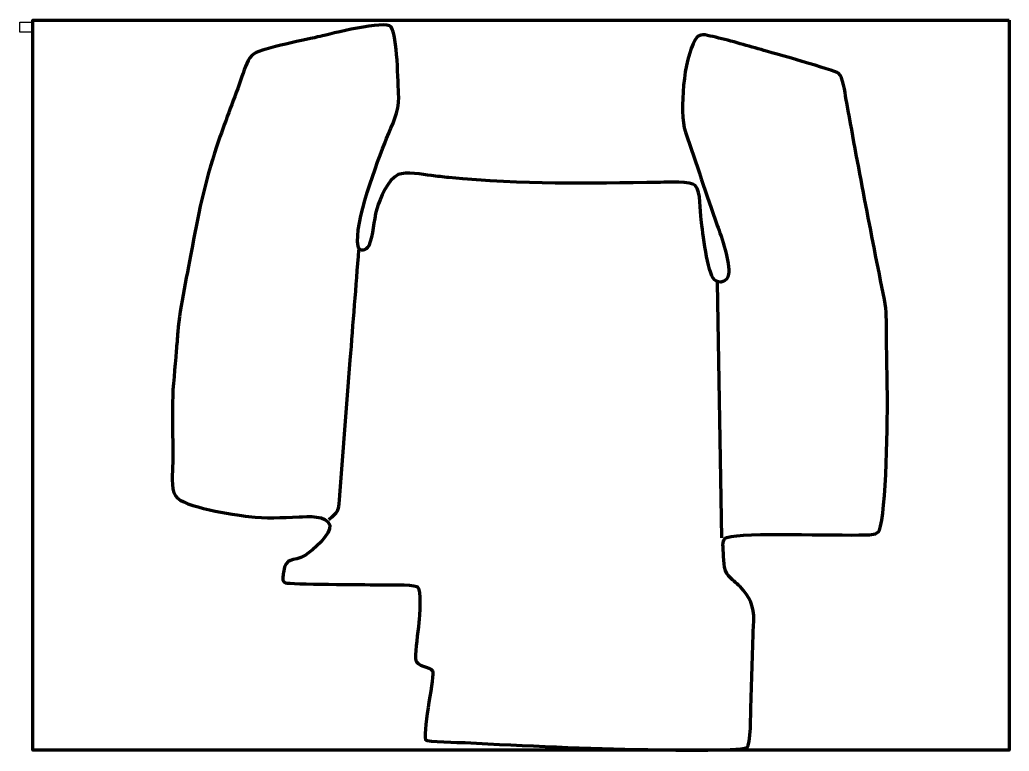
# Model space of a CAD drawing. Header units: millimetres. Extents: x -655 to 438, y -46 to 1047.
# Drawn here: x -655 to 25, y 90 to 593 of the extents above; entities that cross this region are included whole.
import ezdxf

# ---------------------------------------------------------------- set-up
doc = ezdxf.new("R2010")
doc.units = ezdxf.units.MM
doc.header["$MEASUREMENT"] = 0
doc.header["$XCLIPFRAME"] = 0
doc.layers.add('layer 1', color=7, linetype='Continuous', plot=False)
doc.layers.add('layer 2', color=7, linetype='Continuous')
doc.layers.add('layer 3', color=7, linetype='Continuous')
picture_1 = doc.add_image_def('image17.jpg', size_in_pixel=(48348, 36144))

msp = doc.modelspace()

# ---------------------------------------------------------------- linework, layer by layer
at = {"layer": 'layer 1', "color": 163, "lineweight": 158}
msp.add_open_spline([(25.46, 592.48), (25.46, 592.48), (-646.05, 592.48), (-646.05, 592.48), (-646.05, 592.48), (-646.05, 592.48), (-646.05, 90.48), (-646.05, 90.48), (-646.05, 90.48), (-646.05, 90.48), (25.46, 90.48), (25.46, 90.48), (25.46, 90.48), (25.46, 90.48), (25.46, 592.48), (25.46, 592.48)], degree=3, knots=[0, 0, 0, 0, 0.2, 0.2, 0.2, 0.2, 0.4, 0.4, 0.4, 0.4, 0.6, 0.6, 0.6, 0.6, 1, 1, 1, 1], dxfattribs=at)
at = {"layer": 'layer 2', "color": 240, "lineweight": 158}
msp.add_open_spline([(-359.87, 484.3), (-307.94, 479.18), (-265.67, 480.44), (-214.3, 481.04), (-214.3, 481.04), (-209.93, 481.1), (-193.06, 481.81), (-190.46, 478.95), (-190.46, 478.95), (-186.46, 473.88), (-187.24, 461.97), (-186.33, 455.2), (-186.33, 455.2), (-185.3, 447.25), (-182.27, 418.6), (-177.21, 414.03), (-177.21, 414.03), (-173.78, 410.92), (-168.37, 412.46), (-167.49, 417.81), (-167.49, 417.81), (-166.22, 425.46), (-172.56, 443.58), (-175.3, 451.39), (-175.3, 451.39), (-182.62, 472.76), (-189.95, 494.12), (-197.27, 515.48), (-197.27, 515.48), (-201.5, 530.87), (-198.53, 565.49), (-190.52, 579.14), (-190.52, 579.14), (-187.52, 584.24), (-183.39, 582.35), (-178.32, 581.25), (-178.32, 581.25), (-167.59, 578.87), (-155.77, 575.31), (-145.14, 572.3), (-145.14, 572.3), (-137.88, 570.25), (-94.68, 558.16), (-91.87, 556.04), (-91.87, 556.04), (-88.88, 553.8), (-87.45, 542.55), (-86.81, 538.95), (-86.81, 538.95), (-78.52, 492.74), (-69.71, 446.6), (-60.39, 400.58), (-60.39, 400.58), (-58.72, 392.33), (-59.11, 385.53), (-59, 377.25), (-59, 377.25), (-58.79, 364.9), (-58.59, 352.56), (-58.38, 340.22), (-58.38, 340.22), (-58.04, 319.61), (-58.98, 253.47), (-63.84, 241.9), (-63.84, 241.9), (-65.33, 238.36), (-69.94, 238.8), (-73.37, 238.67), (-73.37, 238.67), (-95.62, 237.82), (-156.25, 240.69), (-168.71, 236.82), (-168.71, 236.82), (-172.29, 235.7), (-171.34, 231.07), (-171.18, 227.96), (-171.18, 227.96), (-170.92, 223), (-171.25, 214.18), (-167.61, 210.32), (-167.61, 210.32), (-165.35, 207.92), (-162.22, 205.59), (-159.68, 202.99), (-159.68, 202.99), (-152.69, 195.82), (-149.99, 189.49), (-150.2, 179.45), (-150.2, 179.45), (-151.15, 160.09), (-151.47, 140.41), (-152.19, 121), (-152.19, 121), (-152.29, 116.94), (-152.12, 93.68), (-154.87, 92.3), (-154.87, 92.3), (-160.78, 89.81), (-212.69, 90.69), (-223.05, 90.89), (-223.05, 90.89), (-265.15, 91.75), (-306.72, 93.42), (-348.75, 95.71), (-348.75, 95.71), (-352.29, 95.9), (-374.98, 96.2), (-376.08, 97.56), (-376.08, 97.56), (-377.72, 106.24), (-369.42, 142.24), (-371.2, 145.17), (-371.2, 145.17), (-373.09, 148.29), (-382.44, 147.74), (-382.83, 153.25), (-382.83, 153.25), (-383.16, 160.26), (-381.21, 170.75), (-380.56, 178.3), (-380.56, 178.3), (-380.2, 182.43), (-378.34, 201.18), (-382.06, 203.11), (-382.06, 203.11), (-385.33, 204.8), (-403.9, 204.18), (-409.26, 204.28), (-409.26, 204.28), (-417.15, 204.42), (-469.29, 204.65), (-472.36, 205.61), (-472.36, 205.61), (-475.06, 206.47), (-473.97, 210.63), (-473.65, 212.66), (-473.65, 212.66), (-471.81, 224.52), (-467.87, 219.15), (-458.44, 224.61), (-458.44, 224.61), (-453.91, 227.98), (-440.26, 239.11), (-441.86, 245.24), (-441.86, 245.24), (-443.76, 252.51), (-457.17, 251.11), (-462.96, 250.95), (-462.96, 250.95), (-475.06, 250.6), (-485.53, 249.79), (-497.71, 251.23), (-497.71, 251.23), (-507.73, 252.56), (-542.76, 257.44), (-548.02, 265.42), (-548.02, 265.42), (-551.34, 270.43), (-549.9, 282), (-549.8, 288.03), (-549.8, 288.03), (-549.77, 301.93), (-550.07, 315.91), (-549.97, 329.77), (-549.97, 329.77), (-549.88, 340.84), (-548.22, 353.75), (-547.38, 365), (-547.38, 365), (-547.04, 369.43), (-546.71, 373.87), (-546.37, 378.31), (-546.37, 378.31), (-545.09, 395.38), (-539.43, 419.79), (-536.31, 437.35), (-536.31, 437.35), (-532.16, 460.76), (-526.28, 487.15), (-518.32, 509.64), (-518.32, 509.64), (-513.14, 524.3), (-507.38, 539.27), (-502.2, 553.93), (-502.2, 553.93), (-500.15, 559.7), (-498.49, 566.66), (-493.68, 569.71), (-493.68, 569.71), (-488.35, 573.09), (-456.23, 579.62), (-448.48, 581.43), (-448.48, 581.43), (-441.51, 583.07), (-403.66, 592.84), (-399.66, 587.97), (-399.66, 587.97), (-395.02, 581.53), (-395.13, 549.59), (-394.43, 539.74), (-394.43, 539.74), (-394.07, 529.27), (-398.9, 520.71), (-402.74, 511.28), (-402.74, 511.28), (-409.14, 495.25), (-425.25, 452.94), (-422.39, 437.11), (-422.39, 437.11), (-421.14, 432.36), (-416.9, 434.27), (-415.07, 437.44), (-415.07, 437.44), (-411.77, 445.12), (-411.96, 454.26), (-409.43, 462.74), (-409.43, 462.74), (-407.26, 470.04), (-401.97, 483.06), (-394.72, 486.36), (-394.72, 486.36), (-389.31, 488.49), (-378.11, 486.43), (-372.04, 485.71), (-372.04, 485.71), (-367.98, 485.24), (-363.94, 484.74), (-359.87, 484.3)], degree=3, knots=[0, 0, 0, 0, 0.017241, 0.017241, 0.017241, 0.017241, 0.034483, 0.034483, 0.034483, 0.034483, 0.051724, 0.051724, 0.051724, 0.051724, 0.068966, 0.068966, 0.068966, 0.068966, 0.086207, 0.086207, 0.086207, 0.086207, 0.103448, 0.103448, 0.103448, 0.103448, 0.12069, 0.12069, 0.12069, 0.12069, 0.137931, 0.137931, 0.137931, 0.137931, 0.155172, 0.155172, 0.155172, 0.155172, 0.172414, 0.172414, 0.172414, 0.172414, 0.189655, 0.189655, 0.189655, 0.189655, 0.206897, 0.206897, 0.206897, 0.206897, 0.224138, 0.224138, 0.224138, 0.224138, 0.241379, 0.241379, 0.241379, 0.241379, 0.258621, 0.258621, 0.258621, 0.258621, 0.275862, 0.275862, 0.275862, 0.275862, 0.293103, 0.293103, 0.293103, 0.293103, 0.310345, 0.310345, 0.310345, 0.310345, 0.327586, 0.327586, 0.327586, 0.327586, 0.344828, 0.344828, 0.344828, 0.344828, 0.362069, 0.362069, 0.362069, 0.362069, 0.37931, 0.37931, 0.37931, 0.37931, 0.396552, 0.396552, 0.396552, 0.396552, 0.413793, 0.413793, 0.413793, 0.413793, 0.431034, 0.431034, 0.431034, 0.431034, 0.448276, 0.448276, 0.448276, 0.448276, 0.465517, 0.465517, 0.465517, 0.465517, 0.482759, 0.482759, 0.482759, 0.482759, 0.5, 0.5, 0.5, 0.5, 0.517241, 0.517241, 0.517241, 0.517241, 0.534483, 0.534483, 0.534483, 0.534483, 0.551724, 0.551724, 0.551724, 0.551724, 0.568966, 0.568966, 0.568966, 0.568966, 0.586207, 0.586207, 0.586207, 0.586207, 0.603448, 0.603448, 0.603448, 0.603448, 0.62069, 0.62069, 0.62069, 0.62069, 0.637931, 0.637931, 0.637931, 0.637931, 0.655172, 0.655172, 0.655172, 0.655172, 0.672414, 0.672414, 0.672414, 0.672414, 0.689655, 0.689655, 0.689655, 0.689655, 0.706897, 0.706897, 0.706897, 0.706897, 0.724138, 0.724138, 0.724138, 0.724138, 0.741379, 0.741379, 0.741379, 0.741379, 0.758621, 0.758621, 0.758621, 0.758621, 0.775862, 0.775862, 0.775862, 0.775862, 0.793103, 0.793103, 0.793103, 0.793103, 0.810345, 0.810345, 0.810345, 0.810345, 0.827586, 0.827586, 0.827586, 0.827586, 0.844828, 0.844828, 0.844828, 0.844828, 0.862069, 0.862069, 0.862069, 0.862069, 0.87931, 0.87931, 0.87931, 0.87931, 0.896552, 0.896552, 0.896552, 0.896552, 0.913793, 0.913793, 0.913793, 0.913793, 0.931034, 0.931034, 0.931034, 0.931034, 0.948276, 0.948276, 0.948276, 0.948276, 0.965517, 0.965517, 0.965517, 0.965517, 1, 1, 1, 1], dxfattribs=at)
at = {"layer": 'layer 3', "color": 163, "lineweight": 158}
msp.add_open_spline([(-422.01, 434.68), (-423.99, 409.37), (-425.97, 384.06), (-427.95, 358.75), (-427.95, 358.75), (-430.46, 326.74), (-433.14, 294.84), (-435.36, 262.8), (-435.36, 262.8), (-435.94, 254.33), (-436.36, 254.54), (-442.52, 248.94)], degree=3, knots=[0, 0, 0, 0, 0.25, 0.25, 0.25, 0.25, 0.5, 0.5, 0.5, 0.5, 1, 1, 1, 1], dxfattribs=at)
msp.add_open_spline([(-175.49, 412.26), (-175.49, 412.26), (-172.38, 236.51), (-172.38, 236.51)], degree=3, dxfattribs=at)

# ---------------------------------------------------------------- pictures from other files: only their frames are drawn
at = {"layer": 'layer 1', "color": 142}
image = msp.add_image(picture_1, insert=(-646.05, 90.48), size_in_units=(671.5, 502), dxfattribs=at)
image.set_boundary_path([(-646, 90.5), (25.5, 592.5)])
image.dxf.flags = 3

doc.saveas('drawing.dxf')
